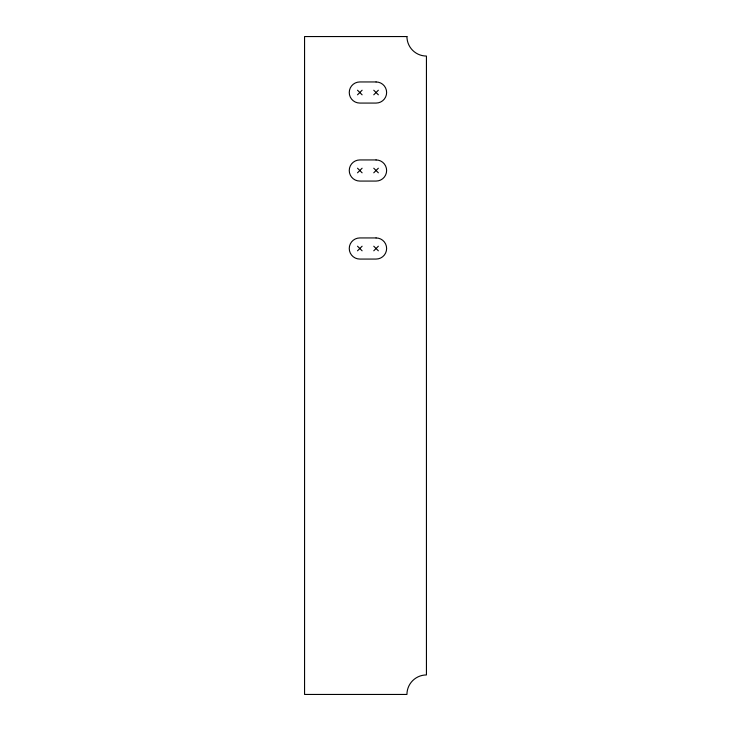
<?xml version="1.0" encoding="UTF-8"?>
<svg xmlns="http://www.w3.org/2000/svg" width="731" height="731" viewBox="0 0 731 731"><rect width="100%" height="100%" fill="white"/><g stroke="black" fill="none" stroke-linecap="round" stroke-linejoin="round"><path stroke-width="1.1" d="M357.514 94.811L362.11 90.215M373.76 94.811L378.356 90.215M357.514 172.808L362.11 168.212M373.76 172.808L378.356 168.212M357.514 250.806L362.11 246.21M373.76 250.806L378.356 246.21M373.76 90.215L378.356 94.811M357.514 90.215L362.11 94.811M373.76 168.212L378.356 172.808M357.514 168.212L362.11 172.808M373.76 246.21L378.356 250.806M357.514 246.21L362.11 250.806M406.939 36.55L304.562 36.55L304.562 694.45L406.939 694.45A19.499 19.499 0 0 1 426.438 674.951L426.438 56.049A19.499 19.499 0 0 1 406.939 36.55M376.063 81.954L359.816 81.954A10.563 10.563 0 0 0 349.254 92.508A10.563 10.563 0 0 0 359.816 103.071L376.063 103.071A10.563 10.563 0 0 0 386.626 92.508A10.563 10.563 0 0 0 376.063 81.954M376.063 159.943L359.816 159.943A10.563 10.563 0 0 0 349.254 170.506A10.563 10.563 0 0 0 359.816 181.069L376.063 181.069A10.563 10.563 0 0 0 386.626 170.506A10.563 10.563 0 0 0 376.063 159.943M376.063 237.94L359.816 237.94A10.563 10.563 0 0 0 349.254 248.503A10.563 10.563 0 0 0 359.816 259.066L376.063 259.066A10.563 10.563 0 0 0 386.626 248.503A10.563 10.563 0 0 0 376.063 237.94"/></g></svg>
